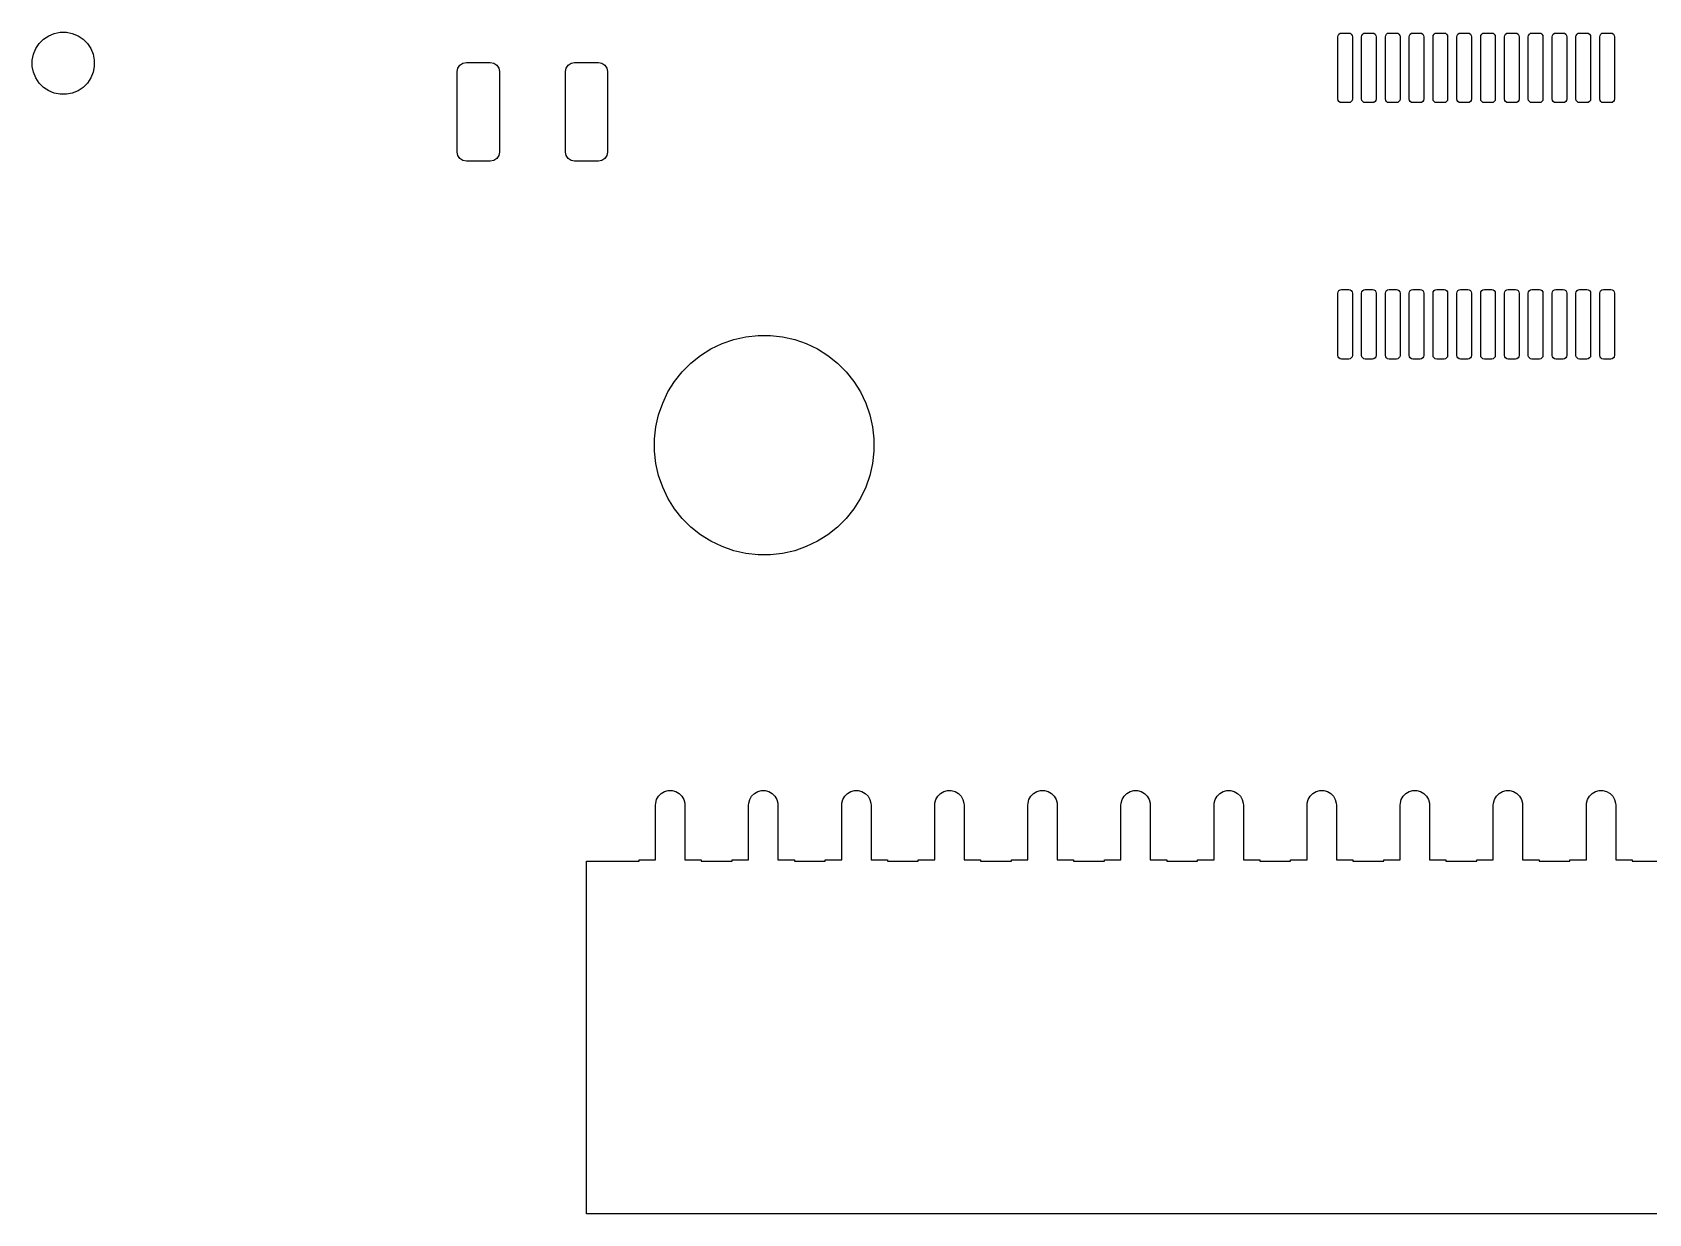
# Model space of a CAD drawing. Header units: inches. Extents: x 2.95 to 6.5, y -4.57 to -2.07.
# Drawn here: x 2.978 to 4.714, y -4.566 to -3.296 of the extents above; entities that cross this region are included whole.
import ezdxf

# ---------------------------------------------------------------- set-up
doc = ezdxf.new("R2010")
doc.units = ezdxf.units.IN
doc.header["$MEASUREMENT"] = 0
doc.layers.add('BLACK', color=7, linetype='CONTINUOUS')

msp = doc.modelspace()

# ---------------------------------------------------------------- linework, layer by layer
at = {"layer": 'BLACK', "linetype": 'CONTINUOUS'}
for p, q in [((2.9951, -3.3002), (3.0011, -3.2977)), ((3.0011, -3.2977), (3.0075, -3.2964)), ((3.0075, -3.2964), (3.0141, -3.2964)), ((3.0141, -3.2964), (3.0205, -3.2977)), ((3.0205, -3.2977), (3.0266, -3.3002)), ((4.3802, -3.2997), (4.3811, -3.2984)), ((4.3811, -3.2984), (4.3824, -3.2975)), ((4.3824, -3.2975), (4.3839, -3.2972)), ((4.3839, -3.2972), (4.3917, -3.2972)), ((4.3917, -3.2972), (4.3932, -3.2975)), ((4.3932, -3.2975), (4.3945, -3.2984)), ((4.3945, -3.2984), (4.3954, -3.2997)), ((4.4058, -3.2997), (4.4067, -3.2984)), ((4.4067, -3.2984), (4.4079, -3.2975)), ((4.4079, -3.2975), (4.4094, -3.2972)), ((4.4094, -3.2972), (4.4173, -3.2972)), ((4.4173, -3.2972), (4.4188, -3.2975)), ((4.4188, -3.2975), (4.4201, -3.2984)), ((4.4201, -3.2984), (4.421, -3.2997)), ((4.4314, -3.2997), (4.4323, -3.2984)), ((4.4323, -3.2984), (4.4335, -3.2975)), ((4.4335, -3.2975), (4.435, -3.2972)), ((4.435, -3.2972), (4.4429, -3.2972)), ((4.4429, -3.2972), (4.4444, -3.2975)), ((4.4444, -3.2975), (4.4457, -3.2984)), ((4.4457, -3.2984), (4.4466, -3.2997)), ((4.457, -3.2997), (4.4578, -3.2984)), ((4.4578, -3.2984), (4.4591, -3.2975)), ((4.4591, -3.2975), (4.4606, -3.2972)), ((4.4606, -3.2972), (4.4685, -3.2972)), ((4.4685, -3.2972), (4.47, -3.2975)), ((4.47, -3.2975), (4.4713, -3.2984)), ((4.4713, -3.2984), (4.4721, -3.2997)), ((4.4826, -3.2997), (4.4834, -3.2984)), ((4.4834, -3.2984), (4.4847, -3.2975)), ((4.4847, -3.2975), (4.4862, -3.2972)), ((4.4862, -3.2972), (4.4941, -3.2972)), ((4.4941, -3.2972), (4.4956, -3.2975)), ((4.4956, -3.2975), (4.4969, -3.2984)), ((4.4969, -3.2984), (4.4977, -3.2997)), ((4.5082, -3.2997), (4.509, -3.2984)), ((4.509, -3.2984), (4.5103, -3.2975)), ((4.5103, -3.2975), (4.5118, -3.2972)), ((4.5118, -3.2972), (4.5197, -3.2972)), ((4.5197, -3.2972), (4.5212, -3.2975)), ((4.5212, -3.2975), (4.5225, -3.2984)), ((4.5225, -3.2984), (4.5233, -3.2997)), ((4.5338, -3.2997), (4.5346, -3.2984)), ((4.5346, -3.2984), (4.5359, -3.2975)), ((4.5359, -3.2975), (4.5374, -3.2972)), ((4.5374, -3.2972), (4.5453, -3.2972)), ((4.5453, -3.2972), (4.5468, -3.2975)), ((4.5468, -3.2975), (4.5481, -3.2984)), ((4.5481, -3.2984), (4.5489, -3.2997)), ((4.5594, -3.2997), (4.5602, -3.2984)), ((4.5602, -3.2984), (4.5615, -3.2975)), ((4.5615, -3.2975), (4.563, -3.2972)), ((4.563, -3.2972), (4.5709, -3.2972)), ((4.5709, -3.2972), (4.5724, -3.2975)), ((4.5724, -3.2975), (4.5737, -3.2984)), ((4.5737, -3.2984), (4.5745, -3.2997)), ((4.5849, -3.2997), (4.5858, -3.2984)), ((4.5858, -3.2984), (4.5871, -3.2975)), ((4.5871, -3.2975), (4.5886, -3.2972)), ((4.5886, -3.2972), (4.5965, -3.2972)), ((4.5965, -3.2972), (4.598, -3.2975)), ((4.598, -3.2975), (4.5992, -3.2984)), ((4.5992, -3.2984), (4.6001, -3.2997)), ((4.6105, -3.2997), (4.6114, -3.2984)), ((4.6114, -3.2984), (4.6127, -3.2975)), ((4.6127, -3.2975), (4.6142, -3.2972)), ((4.6142, -3.2972), (4.622, -3.2972)), ((4.622, -3.2972), (4.6236, -3.2975)), ((4.6236, -3.2975), (4.6248, -3.2984)), ((4.6248, -3.2984), (4.6257, -3.2997)), ((4.6361, -3.2997), (4.637, -3.2984)), ((4.637, -3.2984), (4.6383, -3.2975)), ((4.6383, -3.2975), (4.6398, -3.2972)), ((4.6398, -3.2972), (4.6476, -3.2972)), ((4.6476, -3.2972), (4.6491, -3.2975)), ((4.6491, -3.2975), (4.6504, -3.2984)), ((4.6504, -3.2984), (4.6513, -3.2997)), ((4.6617, -3.2997), (4.6626, -3.2984)), ((4.6626, -3.2984), (4.6638, -3.2975)), ((4.6638, -3.2975), (4.6654, -3.2972)), ((4.6654, -3.2972), (4.6732, -3.2972)), ((4.6732, -3.2972), (4.6747, -3.2975)), ((4.6747, -3.2975), (4.676, -3.2984)), ((4.676, -3.2984), (4.6769, -3.2997)), ((2.9788, -3.32), (2.9813, -3.3139)), ((2.9813, -3.3139), (2.985, -3.3085)), ((2.985, -3.3085), (2.9896, -3.3039)), ((2.9896, -3.3039), (2.9951, -3.3002)), ((3.0266, -3.3002), (3.0321, -3.3039)), ((3.0321, -3.3039), (3.0367, -3.3085)), ((3.0367, -3.3085), (3.0403, -3.3139)), ((3.0403, -3.3139), (3.0429, -3.32)), ((4.3799, -3.3012), (4.3802, -3.2997)), ((4.3799, -3.3681), (4.3799, -3.3012)), ((4.3954, -3.2997), (4.3957, -3.3012)), ((4.3957, -3.3012), (4.3957, -3.3681)), ((4.4055, -3.3012), (4.4058, -3.2997)), ((4.4055, -3.3681), (4.4055, -3.3012)), ((4.421, -3.2997), (4.4213, -3.3012)), ((4.4213, -3.3012), (4.4213, -3.3681)), ((4.4311, -3.3012), (4.4314, -3.2997)), ((4.4311, -3.3681), (4.4311, -3.3012)), ((4.4466, -3.2997), (4.4469, -3.3012)), ((4.4469, -3.3012), (4.4469, -3.3681)), ((4.4567, -3.3012), (4.457, -3.2997)), ((4.4567, -3.3681), (4.4567, -3.3012)), ((4.4721, -3.2997), (4.4724, -3.3012)), ((4.4724, -3.3012), (4.4724, -3.3681)), ((4.4823, -3.3012), (4.4826, -3.2997)), ((4.4823, -3.3681), (4.4823, -3.3012)), ((4.4977, -3.2997), (4.498, -3.3012)), ((4.498, -3.3012), (4.498, -3.3681)), ((4.5079, -3.3012), (4.5082, -3.2997)), ((4.5079, -3.3681), (4.5079, -3.3012)), ((4.5233, -3.2997), (4.5236, -3.3012)), ((4.5236, -3.3012), (4.5236, -3.3681)), ((4.5335, -3.3012), (4.5338, -3.2997)), ((4.5335, -3.3681), (4.5335, -3.3012)), ((4.5489, -3.2997), (4.5492, -3.3012)), ((4.5492, -3.3012), (4.5492, -3.3681)), ((4.5591, -3.3012), (4.5594, -3.2997)), ((4.5591, -3.3681), (4.5591, -3.3012)), ((4.5745, -3.2997), (4.5748, -3.3012)), ((4.5748, -3.3012), (4.5748, -3.3681)), ((4.5846, -3.3012), (4.5849, -3.2997)), ((4.5846, -3.3681), (4.5846, -3.3012)), ((4.6001, -3.2997), (4.6004, -3.3012)), ((4.6004, -3.3012), (4.6004, -3.3681)), ((4.6102, -3.3012), (4.6105, -3.2997)), ((4.6102, -3.3681), (4.6102, -3.3012)), ((4.6257, -3.2997), (4.626, -3.3012)), ((4.626, -3.3012), (4.626, -3.3681)), ((4.6358, -3.3012), (4.6361, -3.2997)), ((4.6358, -3.3681), (4.6358, -3.3012)), ((4.6513, -3.2997), (4.6516, -3.3012)), ((4.6516, -3.3012), (4.6516, -3.3681)), ((4.6614, -3.3012), (4.6617, -3.2997)), ((4.6614, -3.3681), (4.6614, -3.3012)), ((4.6769, -3.2997), (4.6772, -3.3012)), ((4.6772, -3.3012), (4.6772, -3.3681)), ((2.9775, -3.3264), (2.9788, -3.32)), ((2.9775, -3.333), (2.9775, -3.3264)), ((2.9788, -3.3394), (2.9775, -3.333)), ((3.0429, -3.32), (3.0441, -3.3264)), ((3.0441, -3.333), (3.0429, -3.3394)), ((3.0441, -3.3264), (3.0441, -3.333)), ((3.4348, -3.3348), (3.4369, -3.3316)), ((3.4369, -3.3316), (3.4401, -3.3295)), ((3.4401, -3.3295), (3.4439, -3.3287)), ((3.4439, -3.3287), (3.4695, -3.3287)), ((3.4695, -3.3287), (3.4733, -3.3295)), ((3.4733, -3.3295), (3.4764, -3.3316)), ((3.4764, -3.3316), (3.4786, -3.3348)), ((3.5509, -3.3348), (3.5531, -3.3316)), ((3.5531, -3.3316), (3.5563, -3.3295)), ((3.5563, -3.3295), (3.56, -3.3287)), ((3.56, -3.3287), (3.5856, -3.3287)), ((3.5856, -3.3287), (3.5894, -3.3295)), ((3.5894, -3.3295), (3.5926, -3.3316)), ((3.5926, -3.3316), (3.5947, -3.3348)), ((2.9813, -3.3455), (2.9788, -3.3394)), ((2.985, -3.351), (2.9813, -3.3455)), ((2.9896, -3.3556), (2.985, -3.351)), ((3.0367, -3.351), (3.0321, -3.3556)), ((3.0403, -3.3455), (3.0367, -3.351)), ((3.0429, -3.3394), (3.0403, -3.3455)), ((3.4341, -3.3386), (3.4348, -3.3348)), ((3.4341, -3.4252), (3.4341, -3.3386)), ((3.4786, -3.3348), (3.4793, -3.3386)), ((3.4793, -3.3386), (3.4793, -3.4252)), ((3.5502, -3.3386), (3.5509, -3.3348)), ((3.5502, -3.4252), (3.5502, -3.3386)), ((3.5947, -3.3348), (3.5955, -3.3386)), ((3.5955, -3.3386), (3.5955, -3.4252)), ((2.9951, -3.3592), (2.9896, -3.3556)), ((3.0011, -3.3617), (2.9951, -3.3592)), ((3.0075, -3.363), (3.0011, -3.3617)), ((3.0141, -3.363), (3.0075, -3.363)), ((3.0205, -3.3617), (3.0141, -3.363)), ((3.0266, -3.3592), (3.0205, -3.3617)), ((3.0321, -3.3556), (3.0266, -3.3592)), ((4.3802, -3.3696), (4.3799, -3.3681)), ((4.3957, -3.3681), (4.3954, -3.3696)), ((4.4058, -3.3696), (4.4055, -3.3681)), ((4.4213, -3.3681), (4.421, -3.3696)), ((4.4314, -3.3696), (4.4311, -3.3681)), ((4.4469, -3.3681), (4.4466, -3.3696)), ((4.457, -3.3696), (4.4567, -3.3681)), ((4.4724, -3.3681), (4.4721, -3.3696)), ((4.4826, -3.3696), (4.4823, -3.3681)), ((4.498, -3.3681), (4.4977, -3.3696)), ((4.5082, -3.3696), (4.5079, -3.3681)), ((4.5236, -3.3681), (4.5233, -3.3696)), ((4.5338, -3.3696), (4.5335, -3.3681)), ((4.5492, -3.3681), (4.5489, -3.3696)), ((4.5594, -3.3696), (4.5591, -3.3681)), ((4.5748, -3.3681), (4.5745, -3.3696)), ((4.5849, -3.3696), (4.5846, -3.3681)), ((4.6004, -3.3681), (4.6001, -3.3696)), ((4.6105, -3.3696), (4.6102, -3.3681)), ((4.626, -3.3681), (4.6257, -3.3696)), ((4.6361, -3.3696), (4.6358, -3.3681)), ((4.6516, -3.3681), (4.6513, -3.3696)), ((4.6617, -3.3696), (4.6614, -3.3681)), ((4.6772, -3.3681), (4.6769, -3.3696)), ((4.3811, -3.3709), (4.3802, -3.3696)), ((4.3824, -3.3717), (4.3811, -3.3709)), ((4.3839, -3.372), (4.3824, -3.3717)), ((4.3917, -3.372), (4.3839, -3.372)), ((4.3932, -3.3717), (4.3917, -3.372)), ((4.3945, -3.3709), (4.3932, -3.3717)), ((4.3954, -3.3696), (4.3945, -3.3709)), ((4.4067, -3.3709), (4.4058, -3.3696)), ((4.4079, -3.3717), (4.4067, -3.3709)), ((4.4094, -3.372), (4.4079, -3.3717)), ((4.4173, -3.372), (4.4094, -3.372)), ((4.4188, -3.3717), (4.4173, -3.372)), ((4.4201, -3.3709), (4.4188, -3.3717)), ((4.421, -3.3696), (4.4201, -3.3709)), ((4.4323, -3.3709), (4.4314, -3.3696)), ((4.4335, -3.3717), (4.4323, -3.3709)), ((4.435, -3.372), (4.4335, -3.3717)), ((4.4429, -3.372), (4.435, -3.372)), ((4.4444, -3.3717), (4.4429, -3.372)), ((4.4457, -3.3709), (4.4444, -3.3717)), ((4.4466, -3.3696), (4.4457, -3.3709)), ((4.4578, -3.3709), (4.457, -3.3696)), ((4.4591, -3.3717), (4.4578, -3.3709)), ((4.4606, -3.372), (4.4591, -3.3717)), ((4.4685, -3.372), (4.4606, -3.372)), ((4.47, -3.3717), (4.4685, -3.372)), ((4.4713, -3.3709), (4.47, -3.3717)), ((4.4721, -3.3696), (4.4713, -3.3709)), ((4.4834, -3.3709), (4.4826, -3.3696)), ((4.4847, -3.3717), (4.4834, -3.3709)), ((4.4862, -3.372), (4.4847, -3.3717)), ((4.4941, -3.372), (4.4862, -3.372)), ((4.4956, -3.3717), (4.4941, -3.372)), ((4.4969, -3.3709), (4.4956, -3.3717)), ((4.4977, -3.3696), (4.4969, -3.3709)), ((4.509, -3.3709), (4.5082, -3.3696)), ((4.5103, -3.3717), (4.509, -3.3709)), ((4.5118, -3.372), (4.5103, -3.3717)), ((4.5197, -3.372), (4.5118, -3.372)), ((4.5212, -3.3717), (4.5197, -3.372)), ((4.5225, -3.3709), (4.5212, -3.3717)), ((4.5233, -3.3696), (4.5225, -3.3709)), ((4.5346, -3.3709), (4.5338, -3.3696)), ((4.5359, -3.3717), (4.5346, -3.3709)), ((4.5374, -3.372), (4.5359, -3.3717)), ((4.5453, -3.372), (4.5374, -3.372)), ((4.5468, -3.3717), (4.5453, -3.372)), ((4.5481, -3.3709), (4.5468, -3.3717)), ((4.5489, -3.3696), (4.5481, -3.3709)), ((4.5602, -3.3709), (4.5594, -3.3696)), ((4.5615, -3.3717), (4.5602, -3.3709)), ((4.563, -3.372), (4.5615, -3.3717)), ((4.5709, -3.372), (4.563, -3.372)), ((4.5724, -3.3717), (4.5709, -3.372)), ((4.5737, -3.3709), (4.5724, -3.3717)), ((4.5745, -3.3696), (4.5737, -3.3709)), ((4.5858, -3.3709), (4.5849, -3.3696)), ((4.5871, -3.3717), (4.5858, -3.3709)), ((4.5886, -3.372), (4.5871, -3.3717)), ((4.5965, -3.372), (4.5886, -3.372)), ((4.598, -3.3717), (4.5965, -3.372)), ((4.5992, -3.3709), (4.598, -3.3717)), ((4.6001, -3.3696), (4.5992, -3.3709)), ((4.6114, -3.3709), (4.6105, -3.3696)), ((4.6127, -3.3717), (4.6114, -3.3709)), ((4.6142, -3.372), (4.6127, -3.3717)), ((4.622, -3.372), (4.6142, -3.372)), ((4.6236, -3.3717), (4.622, -3.372)), ((4.6248, -3.3709), (4.6236, -3.3717)), ((4.6257, -3.3696), (4.6248, -3.3709)), ((4.637, -3.3709), (4.6361, -3.3696)), ((4.6383, -3.3717), (4.637, -3.3709)), ((4.6398, -3.372), (4.6383, -3.3717)), ((4.6476, -3.372), (4.6398, -3.372)), ((4.6491, -3.3717), (4.6476, -3.372)), ((4.6504, -3.3709), (4.6491, -3.3717)), ((4.6513, -3.3696), (4.6504, -3.3709)), ((4.6626, -3.3709), (4.6617, -3.3696)), ((4.6638, -3.3717), (4.6626, -3.3709)), ((4.6654, -3.372), (4.6638, -3.3717)), ((4.6732, -3.372), (4.6654, -3.372)), ((4.6747, -3.3717), (4.6732, -3.372)), ((4.676, -3.3709), (4.6747, -3.3717)), ((4.6769, -3.3696), (4.676, -3.3709)), ((3.4348, -3.429), (3.4341, -3.4252)), ((3.4369, -3.4322), (3.4348, -3.429)), ((3.4401, -3.4343), (3.4369, -3.4322)), ((3.4439, -3.435), (3.4401, -3.4343)), ((3.4695, -3.435), (3.4439, -3.435)), ((3.4733, -3.4343), (3.4695, -3.435)), ((3.4764, -3.4322), (3.4733, -3.4343)), ((3.4786, -3.429), (3.4764, -3.4322)), ((3.4793, -3.4252), (3.4786, -3.429)), ((3.5509, -3.429), (3.5502, -3.4252)), ((3.5531, -3.4322), (3.5509, -3.429)), ((3.5563, -3.4343), (3.5531, -3.4322)), ((3.56, -3.435), (3.5563, -3.4343)), ((3.5856, -3.435), (3.56, -3.435)), ((3.5894, -3.4343), (3.5856, -3.435)), ((3.5926, -3.4322), (3.5894, -3.4343)), ((3.5947, -3.429), (3.5926, -3.4322)), ((3.5955, -3.4252), (3.5947, -3.429)), ((4.3799, -3.5768), (4.3802, -3.5753)), ((4.3799, -3.6437), (4.3799, -3.5768)), ((4.3802, -3.5753), (4.3811, -3.574)), ((4.3811, -3.574), (4.3824, -3.5731)), ((4.3824, -3.5731), (4.3839, -3.5728)), ((4.3839, -3.5728), (4.3917, -3.5728)), ((4.3917, -3.5728), (4.3932, -3.5731)), ((4.3932, -3.5731), (4.3945, -3.574)), ((4.3945, -3.574), (4.3954, -3.5753)), ((4.3954, -3.5753), (4.3957, -3.5768)), ((4.3957, -3.5768), (4.3957, -3.6437)), ((4.4055, -3.5768), (4.4058, -3.5753)), ((4.4055, -3.6437), (4.4055, -3.5768)), ((4.4058, -3.5753), (4.4067, -3.574)), ((4.4067, -3.574), (4.4079, -3.5731)), ((4.4079, -3.5731), (4.4094, -3.5728)), ((4.4094, -3.5728), (4.4173, -3.5728)), ((4.4173, -3.5728), (4.4188, -3.5731)), ((4.4188, -3.5731), (4.4201, -3.574)), ((4.4201, -3.574), (4.421, -3.5753)), ((4.421, -3.5753), (4.4213, -3.5768)), ((4.4213, -3.5768), (4.4213, -3.6437)), ((4.4311, -3.5768), (4.4314, -3.5753)), ((4.4311, -3.6437), (4.4311, -3.5768)), ((4.4314, -3.5753), (4.4323, -3.574)), ((4.4323, -3.574), (4.4335, -3.5731)), ((4.4335, -3.5731), (4.435, -3.5728)), ((4.435, -3.5728), (4.4429, -3.5728)), ((4.4429, -3.5728), (4.4444, -3.5731)), ((4.4444, -3.5731), (4.4457, -3.574)), ((4.4457, -3.574), (4.4466, -3.5753)), ((4.4466, -3.5753), (4.4469, -3.5768)), ((4.4469, -3.5768), (4.4469, -3.6437)), ((4.4567, -3.5768), (4.457, -3.5753)), ((4.4567, -3.6437), (4.4567, -3.5768)), ((4.457, -3.5753), (4.4578, -3.574)), ((4.4578, -3.574), (4.4591, -3.5731)), ((4.4591, -3.5731), (4.4606, -3.5728)), ((4.4606, -3.5728), (4.4685, -3.5728)), ((4.4685, -3.5728), (4.47, -3.5731)), ((4.47, -3.5731), (4.4713, -3.574)), ((4.4713, -3.574), (4.4721, -3.5753)), ((4.4721, -3.5753), (4.4724, -3.5768)), ((4.4724, -3.5768), (4.4724, -3.6437)), ((4.4823, -3.5768), (4.4826, -3.5753)), ((4.4823, -3.6437), (4.4823, -3.5768)), ((4.4826, -3.5753), (4.4834, -3.574)), ((4.4834, -3.574), (4.4847, -3.5731)), ((4.4847, -3.5731), (4.4862, -3.5728)), ((4.4862, -3.5728), (4.4941, -3.5728)), ((4.4941, -3.5728), (4.4956, -3.5731)), ((4.4956, -3.5731), (4.4969, -3.574)), ((4.4969, -3.574), (4.4977, -3.5753)), ((4.4977, -3.5753), (4.498, -3.5768)), ((4.498, -3.5768), (4.498, -3.6437)), ((4.5079, -3.5768), (4.5082, -3.5753)), ((4.5079, -3.6437), (4.5079, -3.5768)), ((4.5082, -3.5753), (4.509, -3.574)), ((4.509, -3.574), (4.5103, -3.5731)), ((4.5103, -3.5731), (4.5118, -3.5728)), ((4.5118, -3.5728), (4.5197, -3.5728)), ((4.5197, -3.5728), (4.5212, -3.5731)), ((4.5212, -3.5731), (4.5225, -3.574)), ((4.5225, -3.574), (4.5233, -3.5753)), ((4.5233, -3.5753), (4.5236, -3.5768)), ((4.5236, -3.5768), (4.5236, -3.6437)), ((4.5335, -3.5768), (4.5338, -3.5753)), ((4.5335, -3.6437), (4.5335, -3.5768)), ((4.5338, -3.5753), (4.5346, -3.574)), ((4.5346, -3.574), (4.5359, -3.5731)), ((4.5359, -3.5731), (4.5374, -3.5728)), ((4.5374, -3.5728), (4.5453, -3.5728)), ((4.5453, -3.5728), (4.5468, -3.5731)), ((4.5468, -3.5731), (4.5481, -3.574)), ((4.5481, -3.574), (4.5489, -3.5753)), ((4.5489, -3.5753), (4.5492, -3.5768)), ((4.5492, -3.5768), (4.5492, -3.6437)), ((4.5591, -3.5768), (4.5594, -3.5753)), ((4.5591, -3.6437), (4.5591, -3.5768)), ((4.5594, -3.5753), (4.5602, -3.574)), ((4.5602, -3.574), (4.5615, -3.5731)), ((4.5615, -3.5731), (4.563, -3.5728)), ((4.563, -3.5728), (4.5709, -3.5728)), ((4.5709, -3.5728), (4.5724, -3.5731)), ((4.5724, -3.5731), (4.5737, -3.574)), ((4.5737, -3.574), (4.5745, -3.5753)), ((4.5745, -3.5753), (4.5748, -3.5768)), ((4.5748, -3.5768), (4.5748, -3.6437)), ((4.5846, -3.5768), (4.5849, -3.5753)), ((4.5846, -3.6437), (4.5846, -3.5768)), ((4.5849, -3.5753), (4.5858, -3.574)), ((4.5858, -3.574), (4.5871, -3.5731)), ((4.5871, -3.5731), (4.5886, -3.5728)), ((4.5886, -3.5728), (4.5965, -3.5728)), ((4.5965, -3.5728), (4.598, -3.5731)), ((4.598, -3.5731), (4.5992, -3.574)), ((4.5992, -3.574), (4.6001, -3.5753)), ((4.6001, -3.5753), (4.6004, -3.5768)), ((4.6004, -3.5768), (4.6004, -3.6437)), ((4.6102, -3.5768), (4.6105, -3.5753)), ((4.6102, -3.6437), (4.6102, -3.5768)), ((4.6105, -3.5753), (4.6114, -3.574)), ((4.6114, -3.574), (4.6127, -3.5731)), ((4.6127, -3.5731), (4.6142, -3.5728)), ((4.6142, -3.5728), (4.622, -3.5728)), ((4.622, -3.5728), (4.6236, -3.5731)), ((4.6236, -3.5731), (4.6248, -3.574)), ((4.6248, -3.574), (4.6257, -3.5753)), ((4.6257, -3.5753), (4.626, -3.5768)), ((4.626, -3.5768), (4.626, -3.6437)), ((4.6358, -3.5768), (4.6361, -3.5753)), ((4.6358, -3.6437), (4.6358, -3.5768)), ((4.6361, -3.5753), (4.637, -3.574)), ((4.637, -3.574), (4.6383, -3.5731)), ((4.6383, -3.5731), (4.6398, -3.5728)), ((4.6398, -3.5728), (4.6476, -3.5728)), ((4.6476, -3.5728), (4.6491, -3.5731)), ((4.6491, -3.5731), (4.6504, -3.574)), ((4.6504, -3.574), (4.6513, -3.5753)), ((4.6513, -3.5753), (4.6516, -3.5768)), ((4.6516, -3.5768), (4.6516, -3.6437)), ((4.6614, -3.5768), (4.6617, -3.5753)), ((4.6614, -3.6437), (4.6614, -3.5768)), ((4.6617, -3.5753), (4.6626, -3.574)), ((4.6626, -3.574), (4.6638, -3.5731)), ((4.6638, -3.5731), (4.6654, -3.5728)), ((4.6654, -3.5728), (4.6732, -3.5728)), ((4.6732, -3.5728), (4.6747, -3.5731)), ((4.6747, -3.5731), (4.676, -3.574)), ((4.676, -3.574), (4.6769, -3.5753)), ((4.6769, -3.5753), (4.6772, -3.5768)), ((4.6772, -3.5768), (4.6772, -3.6437)), ((3.7186, -3.631), (3.7311, -3.6267)), ((3.7311, -3.6267), (3.744, -3.6237)), ((3.744, -3.6237), (3.7572, -3.6222)), ((3.7572, -3.6222), (3.7704, -3.6222)), ((3.7704, -3.6222), (3.7836, -3.6237)), ((3.7836, -3.6237), (3.7965, -3.6267)), ((3.7965, -3.6267), (3.809, -3.631)), ((3.6851, -3.6521), (3.6954, -3.6438)), ((3.6954, -3.6438), (3.7066, -3.6368)), ((3.7066, -3.6368), (3.7186, -3.631)), ((3.809, -3.631), (3.8209, -3.6368)), ((3.8209, -3.6368), (3.8321, -3.6438)), ((3.8321, -3.6438), (3.8425, -3.6521)), ((4.3802, -3.6452), (4.3799, -3.6437)), ((4.3811, -3.6465), (4.3802, -3.6452)), ((4.3954, -3.6452), (4.3945, -3.6465)), ((4.3957, -3.6437), (4.3954, -3.6452)), ((4.4058, -3.6452), (4.4055, -3.6437)), ((4.4067, -3.6465), (4.4058, -3.6452)), ((4.421, -3.6452), (4.4201, -3.6465)), ((4.4213, -3.6437), (4.421, -3.6452)), ((4.4314, -3.6452), (4.4311, -3.6437)), ((4.4323, -3.6465), (4.4314, -3.6452)), ((4.4466, -3.6452), (4.4457, -3.6465)), ((4.4469, -3.6437), (4.4466, -3.6452)), ((4.457, -3.6452), (4.4567, -3.6437)), ((4.4578, -3.6465), (4.457, -3.6452)), ((4.4721, -3.6452), (4.4713, -3.6465)), ((4.4724, -3.6437), (4.4721, -3.6452)), ((4.4826, -3.6452), (4.4823, -3.6437)), ((4.4834, -3.6465), (4.4826, -3.6452)), ((4.4977, -3.6452), (4.4969, -3.6465)), ((4.498, -3.6437), (4.4977, -3.6452)), ((4.5082, -3.6452), (4.5079, -3.6437)), ((4.509, -3.6465), (4.5082, -3.6452)), ((4.5233, -3.6452), (4.5225, -3.6465)), ((4.5236, -3.6437), (4.5233, -3.6452)), ((4.5338, -3.6452), (4.5335, -3.6437)), ((4.5346, -3.6465), (4.5338, -3.6452)), ((4.5489, -3.6452), (4.5481, -3.6465)), ((4.5492, -3.6437), (4.5489, -3.6452)), ((4.5594, -3.6452), (4.5591, -3.6437)), ((4.5602, -3.6465), (4.5594, -3.6452)), ((4.5745, -3.6452), (4.5737, -3.6465)), ((4.5748, -3.6437), (4.5745, -3.6452)), ((4.5849, -3.6452), (4.5846, -3.6437)), ((4.5858, -3.6465), (4.5849, -3.6452)), ((4.6001, -3.6452), (4.5992, -3.6465)), ((4.6004, -3.6437), (4.6001, -3.6452)), ((4.6105, -3.6452), (4.6102, -3.6437)), ((4.6114, -3.6465), (4.6105, -3.6452)), ((4.6257, -3.6452), (4.6248, -3.6465)), ((4.626, -3.6437), (4.6257, -3.6452)), ((4.6361, -3.6452), (4.6358, -3.6437)), ((4.637, -3.6465), (4.6361, -3.6452)), ((4.6513, -3.6452), (4.6504, -3.6465)), ((4.6516, -3.6437), (4.6513, -3.6452)), ((4.6617, -3.6452), (4.6614, -3.6437)), ((4.6626, -3.6465), (4.6617, -3.6452)), ((4.6769, -3.6452), (4.676, -3.6465)), ((4.6772, -3.6437), (4.6769, -3.6452)), ((3.6675, -3.6718), (3.6757, -3.6615)), ((3.6757, -3.6615), (3.6851, -3.6521)), ((3.8425, -3.6521), (3.8518, -3.6615)), ((3.8518, -3.6615), (3.8601, -3.6718)), ((4.3824, -3.6473), (4.3811, -3.6465)), ((4.3839, -3.6476), (4.3824, -3.6473)), ((4.3917, -3.6476), (4.3839, -3.6476)), ((4.3932, -3.6473), (4.3917, -3.6476)), ((4.3945, -3.6465), (4.3932, -3.6473)), ((4.4079, -3.6473), (4.4067, -3.6465)), ((4.4094, -3.6476), (4.4079, -3.6473)), ((4.4173, -3.6476), (4.4094, -3.6476)), ((4.4188, -3.6473), (4.4173, -3.6476)), ((4.4201, -3.6465), (4.4188, -3.6473)), ((4.4335, -3.6473), (4.4323, -3.6465)), ((4.435, -3.6476), (4.4335, -3.6473)), ((4.4429, -3.6476), (4.435, -3.6476)), ((4.4444, -3.6473), (4.4429, -3.6476)), ((4.4457, -3.6465), (4.4444, -3.6473)), ((4.4591, -3.6473), (4.4578, -3.6465)), ((4.4606, -3.6476), (4.4591, -3.6473)), ((4.4685, -3.6476), (4.4606, -3.6476)), ((4.47, -3.6473), (4.4685, -3.6476)), ((4.4713, -3.6465), (4.47, -3.6473)), ((4.4847, -3.6473), (4.4834, -3.6465)), ((4.4862, -3.6476), (4.4847, -3.6473)), ((4.4941, -3.6476), (4.4862, -3.6476)), ((4.4956, -3.6473), (4.4941, -3.6476)), ((4.4969, -3.6465), (4.4956, -3.6473)), ((4.5103, -3.6473), (4.509, -3.6465)), ((4.5118, -3.6476), (4.5103, -3.6473)), ((4.5197, -3.6476), (4.5118, -3.6476)), ((4.5212, -3.6473), (4.5197, -3.6476)), ((4.5225, -3.6465), (4.5212, -3.6473)), ((4.5359, -3.6473), (4.5346, -3.6465)), ((4.5374, -3.6476), (4.5359, -3.6473)), ((4.5453, -3.6476), (4.5374, -3.6476)), ((4.5468, -3.6473), (4.5453, -3.6476)), ((4.5481, -3.6465), (4.5468, -3.6473)), ((4.5615, -3.6473), (4.5602, -3.6465)), ((4.563, -3.6476), (4.5615, -3.6473)), ((4.5709, -3.6476), (4.563, -3.6476)), ((4.5724, -3.6473), (4.5709, -3.6476)), ((4.5737, -3.6465), (4.5724, -3.6473)), ((4.5871, -3.6473), (4.5858, -3.6465)), ((4.5886, -3.6476), (4.5871, -3.6473)), ((4.5965, -3.6476), (4.5886, -3.6476)), ((4.598, -3.6473), (4.5965, -3.6476)), ((4.5992, -3.6465), (4.598, -3.6473)), ((4.6127, -3.6473), (4.6114, -3.6465)), ((4.6142, -3.6476), (4.6127, -3.6473)), ((4.622, -3.6476), (4.6142, -3.6476)), ((4.6236, -3.6473), (4.622, -3.6476)), ((4.6248, -3.6465), (4.6236, -3.6473)), ((4.6383, -3.6473), (4.637, -3.6465)), ((4.6398, -3.6476), (4.6383, -3.6473)), ((4.6476, -3.6476), (4.6398, -3.6476)), ((4.6491, -3.6473), (4.6476, -3.6476)), ((4.6504, -3.6465), (4.6491, -3.6473)), ((4.6638, -3.6473), (4.6626, -3.6465)), ((4.6654, -3.6476), (4.6638, -3.6473)), ((4.6732, -3.6476), (4.6654, -3.6476)), ((4.6747, -3.6473), (4.6732, -3.6476)), ((4.676, -3.6465), (4.6747, -3.6473)), ((3.6604, -3.683), (3.6675, -3.6718)), ((3.8601, -3.6718), (3.8672, -3.683)), ((3.6503, -3.7075), (3.6547, -3.695)), ((3.6547, -3.695), (3.6604, -3.683)), ((3.8672, -3.683), (3.8729, -3.695)), ((3.8729, -3.695), (3.8773, -3.7075)), ((3.6473, -3.7204), (3.6503, -3.7075)), ((3.8773, -3.7075), (3.8802, -3.7204)), ((3.6459, -3.7335), (3.6473, -3.7204)), ((3.8802, -3.7204), (3.8817, -3.7335)), ((3.6459, -3.7468), (3.6459, -3.7335)), ((3.6473, -3.7599), (3.6459, -3.7468)), ((3.8817, -3.7468), (3.8802, -3.7599)), ((3.8817, -3.7335), (3.8817, -3.7468)), ((3.6503, -3.7729), (3.6473, -3.7599)), ((3.8802, -3.7599), (3.8773, -3.7729)), ((3.6547, -3.7854), (3.6503, -3.7729)), ((3.6604, -3.7973), (3.6547, -3.7854)), ((3.8729, -3.7854), (3.8672, -3.7973)), ((3.8773, -3.7729), (3.8729, -3.7854)), ((3.6675, -3.8085), (3.6604, -3.7973)), ((3.8672, -3.7973), (3.8601, -3.8085)), ((3.6757, -3.8189), (3.6675, -3.8085)), ((3.6851, -3.8282), (3.6757, -3.8189)), ((3.8518, -3.8189), (3.8425, -3.8282)), ((3.8601, -3.8085), (3.8518, -3.8189)), ((3.6954, -3.8365), (3.6851, -3.8282)), ((3.7066, -3.8435), (3.6954, -3.8365)), ((3.8321, -3.8365), (3.8209, -3.8435)), ((3.8425, -3.8282), (3.8321, -3.8365)), ((3.7186, -3.8493), (3.7066, -3.8435)), ((3.7311, -3.8537), (3.7186, -3.8493)), ((3.744, -3.8566), (3.7311, -3.8537)), ((3.7965, -3.8537), (3.7836, -3.8566)), ((3.809, -3.8493), (3.7965, -3.8537)), ((3.8209, -3.8435), (3.809, -3.8493)), ((3.7572, -3.8581), (3.744, -3.8566)), ((3.7704, -3.8581), (3.7572, -3.8581)), ((3.7836, -3.8566), (3.7704, -3.8581)), ((3.6503, -4.1174), (3.6532, -4.1145)), ((3.6532, -4.1145), (3.6568, -4.1124)), ((3.6568, -4.1124), (3.6607, -4.1114)), ((3.6607, -4.1114), (3.6648, -4.1114)), ((3.6648, -4.1114), (3.6688, -4.1124)), ((3.6688, -4.1124), (3.6724, -4.1145)), ((3.6724, -4.1145), (3.6753, -4.1174)), ((3.7503, -4.1174), (3.7532, -4.1145)), ((3.7532, -4.1145), (3.7568, -4.1124)), ((3.7568, -4.1124), (3.7607, -4.1114)), ((3.7607, -4.1114), (3.7648, -4.1114)), ((3.7648, -4.1114), (3.7688, -4.1124)), ((3.7688, -4.1124), (3.7724, -4.1145)), ((3.7724, -4.1145), (3.7753, -4.1174)), ((3.8503, -4.1174), (3.8532, -4.1145)), ((3.8532, -4.1145), (3.8568, -4.1124)), ((3.8568, -4.1124), (3.8607, -4.1114)), ((3.8607, -4.1114), (3.8648, -4.1114)), ((3.8648, -4.1114), (3.8688, -4.1124)), ((3.8688, -4.1124), (3.8724, -4.1145)), ((3.8724, -4.1145), (3.8753, -4.1174)), ((3.9503, -4.1174), (3.9532, -4.1145)), ((3.9532, -4.1145), (3.9568, -4.1124)), ((3.9568, -4.1124), (3.9607, -4.1114)), ((3.9607, -4.1114), (3.9648, -4.1114)), ((3.9648, -4.1114), (3.9688, -4.1124)), ((3.9688, -4.1124), (3.9724, -4.1145)), ((3.9724, -4.1145), (3.9753, -4.1174)), ((4.0503, -4.1174), (4.0532, -4.1145)), ((4.0532, -4.1145), (4.0568, -4.1124)), ((4.0568, -4.1124), (4.0607, -4.1114)), ((4.0607, -4.1114), (4.0648, -4.1114)), ((4.0648, -4.1114), (4.0688, -4.1124)), ((4.0688, -4.1124), (4.0724, -4.1145)), ((4.0724, -4.1145), (4.0753, -4.1174)), ((4.1503, -4.1174), (4.1532, -4.1145)), ((4.1532, -4.1145), (4.1568, -4.1124)), ((4.1568, -4.1124), (4.1607, -4.1114)), ((4.1607, -4.1114), (4.1648, -4.1114)), ((4.1648, -4.1114), (4.1688, -4.1124)), ((4.1688, -4.1124), (4.1724, -4.1145)), ((4.1724, -4.1145), (4.1753, -4.1174)), ((4.2503, -4.1174), (4.2532, -4.1145)), ((4.2532, -4.1145), (4.2568, -4.1124)), ((4.2568, -4.1124), (4.2607, -4.1114)), ((4.2607, -4.1114), (4.2648, -4.1114)), ((4.2648, -4.1114), (4.2688, -4.1124)), ((4.2688, -4.1124), (4.2724, -4.1145)), ((4.2724, -4.1145), (4.2753, -4.1174)), ((4.3503, -4.1174), (4.3532, -4.1145)), ((4.3532, -4.1145), (4.3568, -4.1124)), ((4.3568, -4.1124), (4.3607, -4.1114)), ((4.3607, -4.1114), (4.3648, -4.1114)), ((4.3648, -4.1114), (4.3688, -4.1124)), ((4.3688, -4.1124), (4.3724, -4.1145)), ((4.3724, -4.1145), (4.3753, -4.1174)), ((4.4503, -4.1174), (4.4532, -4.1145)), ((4.4532, -4.1145), (4.4568, -4.1124)), ((4.4568, -4.1124), (4.4607, -4.1114)), ((4.4607, -4.1114), (4.4648, -4.1114)), ((4.4648, -4.1114), (4.4688, -4.1124)), ((4.4688, -4.1124), (4.4724, -4.1145)), ((4.4724, -4.1145), (4.4753, -4.1174)), ((4.5503, -4.1174), (4.5532, -4.1145)), ((4.5532, -4.1145), (4.5568, -4.1124)), ((4.5568, -4.1124), (4.5607, -4.1114)), ((4.5607, -4.1114), (4.5648, -4.1114)), ((4.5648, -4.1114), (4.5688, -4.1124)), ((4.5688, -4.1124), (4.5724, -4.1145)), ((4.5724, -4.1145), (4.5753, -4.1174)), ((4.6503, -4.1174), (4.6532, -4.1145)), ((4.6532, -4.1145), (4.6568, -4.1124)), ((4.6568, -4.1124), (4.6607, -4.1114)), ((4.6607, -4.1114), (4.6648, -4.1114)), ((4.6648, -4.1114), (4.6688, -4.1124)), ((4.6688, -4.1124), (4.6724, -4.1145)), ((4.6724, -4.1145), (4.6753, -4.1174)), ((3.647, -4.127), (3.6472, -4.1249)), ((3.647, -4.186), (3.647, -4.127)), ((3.6472, -4.1249), (3.6482, -4.121)), ((3.6482, -4.121), (3.6503, -4.1174)), ((3.6753, -4.1174), (3.6773, -4.121)), ((3.6773, -4.121), (3.6784, -4.1249)), ((3.6784, -4.1249), (3.6785, -4.127)), ((3.6785, -4.127), (3.6785, -4.186)), ((3.747, -4.127), (3.7472, -4.1249)), ((3.747, -4.186), (3.747, -4.127)), ((3.7472, -4.1249), (3.7482, -4.121)), ((3.7482, -4.121), (3.7503, -4.1174)), ((3.7753, -4.1174), (3.7773, -4.121)), ((3.7773, -4.121), (3.7784, -4.1249)), ((3.7784, -4.1249), (3.7785, -4.127)), ((3.7785, -4.127), (3.7785, -4.186)), ((3.847, -4.127), (3.8472, -4.1249)), ((3.847, -4.186), (3.847, -4.127)), ((3.8472, -4.1249), (3.8482, -4.121)), ((3.8482, -4.121), (3.8503, -4.1174)), ((3.8753, -4.1174), (3.8773, -4.121)), ((3.8773, -4.121), (3.8784, -4.1249)), ((3.8784, -4.1249), (3.8785, -4.127)), ((3.8785, -4.127), (3.8785, -4.186)), ((3.947, -4.127), (3.9472, -4.1249)), ((3.947, -4.186), (3.947, -4.127)), ((3.9472, -4.1249), (3.9482, -4.121)), ((3.9482, -4.121), (3.9503, -4.1174)), ((3.9753, -4.1174), (3.9773, -4.121)), ((3.9773, -4.121), (3.9784, -4.1249)), ((3.9784, -4.1249), (3.9785, -4.127)), ((3.9785, -4.127), (3.9785, -4.186)), ((4.047, -4.127), (4.0472, -4.1249)), ((4.047, -4.186), (4.047, -4.127)), ((4.0472, -4.1249), (4.0482, -4.121)), ((4.0482, -4.121), (4.0503, -4.1174)), ((4.0753, -4.1174), (4.0773, -4.121)), ((4.0773, -4.121), (4.0784, -4.1249)), ((4.0784, -4.1249), (4.0785, -4.127)), ((4.0785, -4.127), (4.0785, -4.186)), ((4.147, -4.127), (4.1472, -4.1249)), ((4.147, -4.186), (4.147, -4.127)), ((4.1472, -4.1249), (4.1482, -4.121)), ((4.1482, -4.121), (4.1503, -4.1174)), ((4.1753, -4.1174), (4.1773, -4.121)), ((4.1773, -4.121), (4.1784, -4.1249)), ((4.1784, -4.1249), (4.1785, -4.127)), ((4.1785, -4.127), (4.1785, -4.186)), ((4.247, -4.127), (4.2472, -4.1249)), ((4.247, -4.186), (4.247, -4.127)), ((4.2472, -4.1249), (4.2482, -4.121)), ((4.2482, -4.121), (4.2503, -4.1174)), ((4.2753, -4.1174), (4.2773, -4.121)), ((4.2773, -4.121), (4.2784, -4.1249)), ((4.2784, -4.1249), (4.2785, -4.127)), ((4.2785, -4.127), (4.2785, -4.186)), ((4.347, -4.127), (4.3472, -4.1249)), ((4.347, -4.186), (4.347, -4.127)), ((4.3472, -4.1249), (4.3482, -4.121)), ((4.3482, -4.121), (4.3503, -4.1174)), ((4.3753, -4.1174), (4.3773, -4.121)), ((4.3773, -4.121), (4.3784, -4.1249)), ((4.3784, -4.1249), (4.3785, -4.127)), ((4.3785, -4.127), (4.3785, -4.186)), ((4.447, -4.127), (4.4472, -4.1249)), ((4.447, -4.186), (4.447, -4.127)), ((4.4472, -4.1249), (4.4482, -4.121)), ((4.4482, -4.121), (4.4503, -4.1174)), ((4.4753, -4.1174), (4.4773, -4.121)), ((4.4773, -4.121), (4.4784, -4.1249)), ((4.4784, -4.1249), (4.4785, -4.127)), ((4.4785, -4.127), (4.4785, -4.186)), ((4.547, -4.127), (4.5472, -4.1249)), ((4.547, -4.186), (4.547, -4.127)), ((4.5472, -4.1249), (4.5482, -4.121)), ((4.5482, -4.121), (4.5503, -4.1174)), ((4.5753, -4.1174), (4.5773, -4.121)), ((4.5773, -4.121), (4.5784, -4.1249)), ((4.5784, -4.1249), (4.5785, -4.127)), ((4.5785, -4.127), (4.5785, -4.186)), ((4.647, -4.127), (4.6472, -4.1249)), ((4.647, -4.186), (4.647, -4.127)), ((4.6472, -4.1249), (4.6482, -4.121)), ((4.6482, -4.121), (4.6503, -4.1174)), ((4.6753, -4.1174), (4.6773, -4.121)), ((4.6773, -4.121), (4.6784, -4.1249)), ((4.6784, -4.1249), (4.6785, -4.127)), ((4.6785, -4.127), (4.6785, -4.186)), ((3.5728, -4.5663), (3.5728, -4.1873)), ((3.5728, -4.1873), (3.6293, -4.1873)), ((3.6293, -4.1873), (3.6293, -4.186)), ((3.6293, -4.186), (3.647, -4.186)), ((3.6785, -4.186), (3.6962, -4.186)), ((3.6962, -4.186), (3.6962, -4.1873)), ((3.6962, -4.1873), (3.7293, -4.1873)), ((3.7293, -4.1873), (3.7293, -4.186)), ((3.7293, -4.186), (3.747, -4.186)), ((3.7785, -4.186), (3.7962, -4.186)), ((3.7962, -4.186), (3.7962, -4.1873)), ((3.7962, -4.1873), (3.8293, -4.1873)), ((3.8293, -4.1873), (3.8293, -4.186)), ((3.8293, -4.186), (3.847, -4.186)), ((3.8785, -4.186), (3.8962, -4.186)), ((3.8962, -4.186), (3.8962, -4.1873)), ((3.8962, -4.1873), (3.9293, -4.1873)), ((3.9293, -4.1873), (3.9293, -4.186)), ((3.9293, -4.186), (3.947, -4.186)), ((3.9785, -4.186), (3.9962, -4.186)), ((3.9962, -4.186), (3.9962, -4.1873)), ((3.9962, -4.1873), (4.0293, -4.1873)), ((4.0293, -4.1873), (4.0293, -4.186)), ((4.0293, -4.186), (4.047, -4.186)), ((4.0785, -4.186), (4.0962, -4.186)), ((4.0962, -4.186), (4.0962, -4.1873)), ((4.0962, -4.1873), (4.1293, -4.1873)), ((4.1293, -4.1873), (4.1293, -4.186)), ((4.1293, -4.186), (4.147, -4.186)), ((4.1785, -4.186), (4.1962, -4.186)), ((4.1962, -4.186), (4.1962, -4.1873)), ((4.1962, -4.1873), (4.2293, -4.1873)), ((4.2293, -4.1873), (4.2293, -4.186)), ((4.2293, -4.186), (4.247, -4.186)), ((4.2785, -4.186), (4.2962, -4.186)), ((4.2962, -4.186), (4.2962, -4.1873)), ((4.2962, -4.1873), (4.3293, -4.1873)), ((4.3293, -4.1873), (4.3293, -4.186)), ((4.3293, -4.186), (4.347, -4.186)), ((4.3785, -4.186), (4.3962, -4.186)), ((4.3962, -4.186), (4.3962, -4.1873)), ((4.3962, -4.1873), (4.4293, -4.1873)), ((4.4293, -4.1873), (4.4293, -4.186)), ((4.4293, -4.186), (4.447, -4.186)), ((4.4785, -4.186), (4.4962, -4.186)), ((4.4962, -4.186), (4.4962, -4.1873)), ((4.4962, -4.1873), (4.5293, -4.1873)), ((4.5293, -4.1873), (4.5293, -4.186)), ((4.5293, -4.186), (4.547, -4.186)), ((4.5785, -4.186), (4.5962, -4.186)), ((4.5962, -4.186), (4.5962, -4.1873)), ((4.5962, -4.1873), (4.6293, -4.1873)), ((4.6293, -4.1873), (4.6293, -4.186)), ((4.6293, -4.186), (4.647, -4.186)), ((4.6785, -4.186), (4.6962, -4.186)), ((4.6962, -4.186), (4.6962, -4.1873)), ((4.6962, -4.1873), (4.7293, -4.1873)), ((6.1478, -4.5663), (3.5728, -4.5663))]:
    msp.add_line(p, q, dxfattribs=at)

doc.saveas('drawing.dxf')
